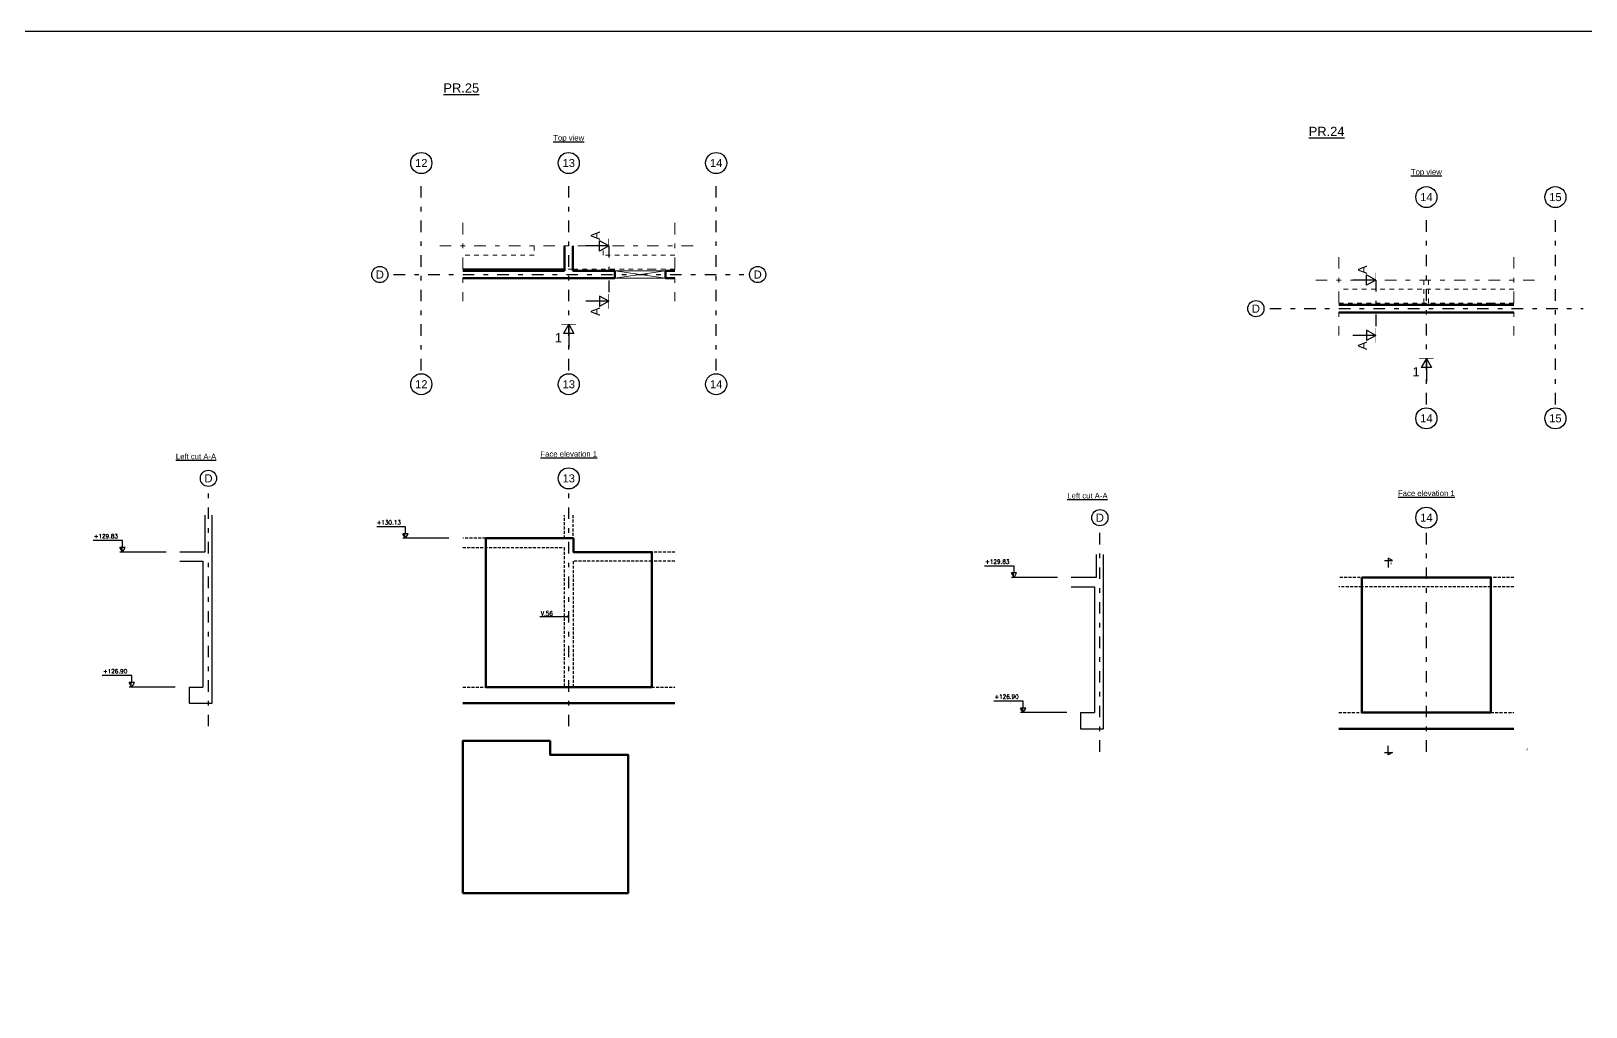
# Model space of a CAD drawing. Header units: millimetres. Extents: x -21776 to 63757, y -7870 to 8483.
# Drawn here: x 15668 to 19042, y -4478 to -2361 of the extents above; entities that cross this region are included whole.
import ezdxf
from ezdxf.enums import TextEntityAlignment as Align
from ezdxf.xclip import XClip

# ---------------------------------------------------------------- set-up
doc = ezdxf.new("R2010")
doc.units = ezdxf.units.MM
doc.header["$XCLIPFRAME"] = 0
for name, pattern in [('CACHE', [9.525, 6.35, -3.175]), ('GrDotted', [0.4, 0.1, -0.1, 0.1, -0.1]), ('GrFeatureAxis', [0.85, 0.25, -0.2, 0.1, -0.2, 0.1])]:
    doc.linetypes.add(name, pattern=pattern)
for name, color, linetype in [('COTATION', 1, 'Continuous'), ('GO-TEXTE', 9, 'Continuous'), ('Grid', 7, 'Continuous'), ('K_ENT_M_Building_PR.24', 7, 'Continuous'), ('K_ENT_M_Building_PR.25', 7, 'Continuous'), ('K_FOT_M_Building_PR.24', 7, 'Continuous'), ('K_FOT_M_Building_PR.25', 7, 'Continuous'), ('K_FOT_M_Building_V.46', 7, 'Continuous'), ('K_OPN_M_Building_PR.25', 7, 'Continuous'), ('K_SLB_M_Building_PR.25', 7, 'Continuous'), ('K_wAL_M_Building_PR.24', 7, 'Continuous'), ('K_wAL_M_Building_PR.25', 7, 'Continuous'), ('préfa v', 2, 'Continuous'), ('STR_TS_TXT', 7, 'Continuous'), ('STR_VOI-POT', 6, 'Continuous')]:
    doc.layers.add(name, color=color, linetype=linetype)
doc.styles.add('GrCut', font='swissli.ttf', dxfattribs={"height": 0.2})
doc.styles.add('GrDimensions', font='simplex.shx')
doc.styles.add('GrElevation', font='swissli.ttf', dxfattribs={"height": 0.2})
doc.styles.add('GrGrid', font='ARIAL.TTF', dxfattribs={"height": 0.17})
doc.styles.add('GrTitleDrawing', font='swissli.ttf', dxfattribs={"height": 0.2})
doc.styles.add('Lucida', font='')
doc.styles.add('TEXTE TS', font='romans.shx', dxfattribs={"width": 0.7, "oblique": 15})
doc.styles.get('Lucida').set_extended_font_data('Lucida Sans', italic=True)

# ---------------------------------------------------------------- blocks, each defined once
blk = doc.blocks.new('*U1567')
at = {"color": 0, "linetype": 'ByBlock', "lineweight": -2}
for p, q in [((0, -0.16), (1.1, 0)), ((0, 0), (1.1, -0.16)), ((0.55, -0.16), (0.55, -0.16)), ((0.55, -0.16), (0.55, -0.16))]:
    blk.add_line(p, q, dxfattribs=at)
blk = doc.blocks.new('World Level Arrow 5_i')
at = {"color": 7, "linetype": 'Continuous', "lineweight": -3, "extrusion": (0, -1.22461e-16, -1)}
for p, q in [((0, 9.43), (0, -0.57)), ((-1, 0.57), (-1, -0.57)), ((0, 0), (-1, 0.57)), ((0, 0), (-1, -0.57))]:
    blk.add_line(p, q, dxfattribs=at)
blk.add_solid([(1, -0.57), (0, 0), (1, 0)], dxfattribs=at)

msp = doc.modelspace()

# ---------------------------------------------------------------- linework, layer by layer
at = {"layer": 'COTATION'}
msp.add_lwpolyline([(16771.85004, -3631.37449), (16832.00577, -3631.37449)], dxfattribs=at)
at = {"layer": 'COTATION', "const_width": 2.5}
msp.add_lwpolyline([(16830.75577, -3631.37449, 1), (16833.25577, -3631.37449, 1)], format="xyb", close=True, dxfattribs=at)
at = {"layer": 'GO-TEXTE', "flags": 128}
for points in [[(18604.97313, -3509.90409), (18622.62087, -3509.90409), (18612.94283, -3504.62404), (18612.94283, -3524.54551)], [(18604.97313, -3926.39969), (18622.62087, -3926.39969), (18612.94283, -3931.67975), (18612.94283, -3911.75827)]]:
    msp.add_lwpolyline(points, dxfattribs=at)
at = {"layer": 'Grid', "color": 4, "linetype": 'GrFeatureAxis', "lineweight": 25, "ltscale": 100}
for p, q in [((16514.94807, -3097.16953), (16514.94807, -2677.16703)), ((16834.94807, -3097.16953), (16834.94807, -2677.16703)), ((17154.94807, -3097.16953), (17154.94807, -2677.16703)), ((18696.14984, -3171.17507), (18696.14984, -2751.17257)), ((18976.14984, -3171.17507), (18976.14984, -2751.17257)), ((16454.94807, -2889.16953), (17214.94807, -2889.16953)), ((18356.14984, -2963.17507), (19036.14984, -2963.17507)), ((16053.053, -3869.46538), (16053.053, -3361.46438)), ((16834.94807, -3869.46538), (16834.94807, -3361.46438)), ((17987.58811, -3924.72092), (17987.58811, -3446.71992)), ((18696.14984, -3924.72092), (18696.14984, -3446.71992))]:
    msp.add_line(p, q, dxfattribs=at)
at = {"layer": 'Grid', "color": 1, "linetype": 'Continuous', "lineweight": 25, "ltscale": 100}
for centre, major_axis, start_param, end_param in [((16514.94807, -2647.16703), (16.17808, 16.17808), 5.4977871438, 11.780972451), ((16834.94807, -2647.16703), (-16.17808, 16.17808), 3.926990817, 10.2101761242), ((17154.94807, -2647.16703), (-16.17808, 16.17808), 3.926990817, 10.2101761242), ((18696.14984, -2721.17257), (-16.17808, 16.17808), 3.926990817, 10.2101761242), ((18976.14984, -2721.17257), (-16.17808, 16.17808), 3.926990817, 10.2101761242), ((16424.94807, -2889.16953), (12.4308, 12.4308), 5.4977871438, 11.780972451), ((17244.94807, -2889.16953), (12.4308, 12.4308), 5.4977871438, 11.780972451), ((18326.14984, -2963.17507), (12.4308, 12.4308), 5.4977871438, 11.780972451), ((16514.94807, -3127.16953), (16.17808, 16.17808), 5.4977871438, 11.780972451), ((16834.94807, -3127.16953), (-16.17808, 16.17808), 3.926990817, 10.2101761242), ((17154.94807, -3127.16953), (-16.17808, 16.17808), 3.926990817, 10.2101761242), ((18696.14984, -3201.17507), (-16.17808, 16.17808), 3.926990817, 10.2101761242), ((18976.14984, -3201.17507), (-16.17808, 16.17808), 3.926990817, 10.2101761242), ((16053.053, -3331.46438), (-12.4308, 12.4308), 3.926990817, 10.2101761242), ((16834.94807, -3331.46438), (16.17808, 16.17808), 5.4977871438, 11.780972451), ((17987.58811, -3416.71992), (-12.4308, 12.4308), 3.926990817, 10.2101761242), ((18696.14984, -3416.71992), (16.17808, 16.17808), 5.4977871438, 11.780972451)]:
    msp.add_ellipse(centre, major_axis=major_axis, ratio=1, start_param=start_param, end_param=end_param, dxfattribs=at)
at = {"layer": 'K_ENT_M_Building_PR.24', "color": 9, "linetype": 'GrFeatureAxis', "lineweight": 20, "ltscale": 100}
for p, q in [((18506.14984, -2851.17257), (18506.14984, -3021.17507)), ((18886.14984, -2851.17257), (18886.14984, -3021.17507)), ((18456.14984, -2901.17257), (18936.14984, -2901.17257))]:
    msp.add_line(p, q, dxfattribs=at)
at = {"layer": 'K_ENT_M_Building_PR.24', "color": 7, "linetype": 'Continuous', "lineweight": -3, "ltscale": 100}
for p, q in [((18566.4989, -2901.17257), (18536.4989, -2901.17257)), ((18586.4989, -2901.17257), (18566.4989, -2889.82626)), ((18566.4989, -2912.51887), (18566.4989, -2889.82626)), ((18586.4989, -2901.17257), (18566.4989, -2901.17257)), ((18586.4989, -2901.17257), (18566.4989, -2912.51887)), ((18696.14984, -3071.17507), (18684.80353, -3091.17507)), ((18707.49615, -3091.17507), (18684.80353, -3091.17507)), ((18696.14984, -3071.17507), (18707.49615, -3091.17507)), ((18696.14984, -3071.17507), (18696.14984, -3091.17507)), ((18696.14984, -3091.17507), (18696.14984, -3121.17507))]:
    msp.add_line(p, q, dxfattribs=at)
at = {"layer": 'K_ENT_M_Building_PR.24', "color": 7, "linetype": 'Continuous', "lineweight": -3, "ltscale": 100, "extrusion": (0, -1.22461e-16, -1)}
for p, q in [((18566.4989, -3021.17507), (18536.4989, -3021.17507)), ((18586.4989, -3021.17507), (18566.4989, -3009.82876)), ((18566.4989, -3009.82876), (18566.4989, -3032.52137)), ((18586.4989, -3021.17507), (18566.4989, -3021.17507)), ((18586.4989, -3021.17507), (18566.4989, -3032.52137))]:
    msp.add_line(p, q, dxfattribs=at)
at = {"layer": 'K_ENT_M_Building_PR.24', "color": 120, "linetype": 'Continuous', "lineweight": -3}
for p, q in [((17796.25865, -3521.71992), (17737.25865, -3521.71992)), ((17796.25865, -3521.71992), (17737.25865, -3521.71992)), ((17801.25865, -3521.71992), (17796.25865, -3521.71992)), ((17801.25865, -3521.71992), (17796.25865, -3521.71992)), ((17801.25865, -3536.71992), (17801.25865, -3521.71992)), ((17801.25865, -3536.71992), (17801.25865, -3521.71992)), ((17816.26099, -3814.72092), (17757.26099, -3814.72092)), ((17816.26099, -3814.72092), (17757.26099, -3814.72092)), ((17821.26099, -3814.72092), (17816.26099, -3814.72092)), ((17821.26099, -3814.72092), (17816.26099, -3814.72092)), ((17821.26099, -3829.72092), (17821.26099, -3814.72092)), ((17821.26099, -3829.72092), (17821.26099, -3814.72092))]:
    msp.add_line(p, q, dxfattribs=at)
at = {"layer": 'K_ENT_M_Building_PR.24', "color": 7, "linetype": 'Continuous', "lineweight": -3, "ltscale": 100, "const_width": 1.2}
for points in [[(18586.51881, -2917.09777), (18586.479, -2885.24736)], [(18712.07505, -3071.15516), (18680.22464, -3071.19497)]]:
    msp.add_lwpolyline(points, dxfattribs=at)
at = {"layer": 'K_ENT_M_Building_PR.24', "color": 7, "linetype": 'GrFeatureAxis', "lineweight": -3, "ltscale": 100}
msp.add_lwpolyline([(18586.4989, -2901.17257), (18586.4989, -3021.17507)], dxfattribs=at)
at = {"layer": 'K_ENT_M_Building_PR.24', "color": 7, "linetype": 'Continuous', "lineweight": -3, "ltscale": 100, "extrusion": (0, -1.22461e-16, -1), "const_width": 1.2}
msp.add_lwpolyline([(-18586.51881, -3005.24986), (-18586.479, -3037.10027)], dxfattribs=at)
at = {"layer": 'K_ENT_M_Building_PR.25', "color": 9, "linetype": 'GrFeatureAxis', "lineweight": 20, "ltscale": 100}
for p, q in [((16604.94807, -2777.16703), (16604.94807, -2947.16953)), ((17064.94807, -2777.16703), (17064.94807, -2947.16953)), ((16554.94807, -2827.16703), (17114.94807, -2827.16703))]:
    msp.add_line(p, q, dxfattribs=at)
at = {"layer": 'K_ENT_M_Building_PR.25', "color": 7, "linetype": 'Continuous', "lineweight": -3, "ltscale": 100}
for p, q in [((16901.73065, -2827.16703), (16871.73065, -2827.16703)), ((16921.73065, -2827.16703), (16901.73065, -2815.82072)), ((16901.73065, -2838.51333), (16901.73065, -2815.82072)), ((16921.73065, -2827.16703), (16901.73065, -2827.16703)), ((16921.73065, -2827.16703), (16901.73065, -2838.51333)), ((16834.94807, -2997.16953), (16823.60176, -3017.16953)), ((16834.94807, -2997.16953), (16846.29437, -3017.16953)), ((16834.94807, -2997.16953), (16834.94807, -3017.16953)), ((16846.29437, -3017.16953), (16823.60176, -3017.16953)), ((16834.94807, -3017.16953), (16834.94807, -3047.16953))]:
    msp.add_line(p, q, dxfattribs=at)
at = {"layer": 'K_ENT_M_Building_PR.25', "color": 7, "linetype": 'Continuous', "lineweight": -3, "ltscale": 100, "extrusion": (0, -1.22461e-16, -1)}
for p, q in [((16901.73065, -2947.16953), (16871.73065, -2947.16953)), ((16921.73065, -2947.16953), (16901.73065, -2935.82322)), ((16901.73065, -2935.82322), (16901.73065, -2958.51583)), ((16921.73065, -2947.16953), (16901.73065, -2947.16953)), ((16921.73065, -2947.16953), (16901.73065, -2958.51583))]:
    msp.add_line(p, q, dxfattribs=at)
at = {"layer": 'K_ENT_M_Building_PR.25', "color": 120, "linetype": 'Continuous', "lineweight": -3}
for p, q in [((16475.62111, -3436.46438), (16418.33539, -3436.46438)), ((16475.62111, -3436.46438), (16418.33539, -3436.46438)), ((16480.62111, -3436.46438), (16475.62111, -3436.46438)), ((16480.62111, -3436.46438), (16475.62111, -3436.46438)), ((16480.62111, -3451.46438), (16480.62111, -3436.46438)), ((16480.62111, -3451.46438), (16480.62111, -3436.46438)), ((15861.72354, -3466.46438), (15802.72354, -3466.46438)), ((15861.72354, -3466.46438), (15802.72354, -3466.46438)), ((15866.72354, -3466.46438), (15861.72354, -3466.46438)), ((15866.72354, -3466.46438), (15861.72354, -3466.46438)), ((15866.72354, -3481.46438), (15866.72354, -3466.46438)), ((15866.72354, -3481.46438), (15866.72354, -3466.46438)), ((15881.72582, -3759.46538), (15822.72582, -3759.46538)), ((15881.72582, -3759.46538), (15822.72582, -3759.46538)), ((15886.72582, -3759.46538), (15881.72582, -3759.46538)), ((15886.72582, -3759.46538), (15881.72582, -3759.46538)), ((15886.72582, -3774.46538), (15886.72582, -3759.46538)), ((15886.72582, -3774.46538), (15886.72582, -3759.46538))]:
    msp.add_line(p, q, dxfattribs=at)
at = {"layer": 'K_ENT_M_Building_PR.25', "color": 7, "linetype": 'Continuous', "lineweight": -3, "ltscale": 100, "const_width": 1.2}
for points in [[(16921.75056, -2843.09223), (16921.71075, -2811.24182)], [(16850.87327, -2997.14962), (16819.02286, -2997.18943)]]:
    msp.add_lwpolyline(points, dxfattribs=at)
at = {"layer": 'K_ENT_M_Building_PR.25', "color": 7, "linetype": 'GrFeatureAxis', "lineweight": -3, "ltscale": 100}
msp.add_lwpolyline([(16921.73065, -2827.16703), (16921.73065, -2947.16953)], dxfattribs=at)
at = {"layer": 'K_ENT_M_Building_PR.25', "color": 7, "linetype": 'Continuous', "lineweight": -3, "ltscale": 100, "extrusion": (0, -1.22461e-16, -1), "const_width": 1.2}
msp.add_lwpolyline([(-16921.75056, -2931.24432), (-16921.71075, -2963.09473)], dxfattribs=at)
at = {"layer": 'K_FOT_M_Building_PR.24', "color": 9, "linetype": 'GrDotted', "lineweight": 15, "ltscale": 100}
msp.add_line((18886.14984, -2921.17505), (18506.14984, -2921.17486), dxfattribs=at)
at = {"layer": 'K_FOT_M_Building_PR.25', "color": 9, "linetype": 'GrDotted', "lineweight": 15, "ltscale": 100}
for p, q in [((16759.94805, -2827.16703), (16759.94805, -2847.16953)), ((16909.94805, -2847.1693), (16909.94805, -2827.16703)), ((16759.94805, -2847.16953), (16604.94807, -2847.16953)), ((17064.94807, -2847.16937), (16909.94805, -2847.1693))]:
    msp.add_line(p, q, dxfattribs=at)
at = {"layer": 'K_FOT_M_Building_V.46', "color": 4, "linetype": 'Continuous', "lineweight": 60, "ltscale": 100}
for p, q in [((16604.94807, -3819.46538), (17064.94807, -3819.46538)), ((18506.14984, -3874.72092), (18886.14984, -3874.72092))]:
    msp.add_line(p, q, dxfattribs=at)
for points in [[(16654.94807, -3784.46438), (16654.94807, -3461.46438), (16844.94807, -3461.46438), (16844.94807, -3491.46438), (17014.94807, -3491.46438), (17014.94807, -3784.46438)], [(18836.14984, -3839.71992), (18836.14984, -3546.71992), (18556.14984, -3546.71992), (18556.14984, -3839.71992)], [(16604.82105, -4231.21851), (16604.82105, -3901.21851), (16794.32105, -3901.21851), (16794.32105, -3931.21851), (16963.82105, -3931.21851), (16963.82105, -4231.21851)]]:
    msp.add_lwpolyline(points, close=True, dxfattribs=at)
at = {"layer": 'K_OPN_M_Building_PR.25', "color": 161, "linetype": 'Continuous', "lineweight": 20, "ltscale": 100}
for p, q in [((17044.97116, -2881.16953), (16934.97116, -2881.16953)), ((16934.97116, -2897.16953), (17044.97116, -2897.16953))]:
    msp.add_line(p, q, dxfattribs=at)
at = {"layer": 'K_SLB_M_Building_PR.25', "color": 103, "linetype": 'Continuous', "lineweight": 20, "ltscale": 100}
msp.add_line((16604.94807, -2876.97391), (16824.94682, -2876.97391), dxfattribs=at)
at = {"layer": 'K_wAL_M_Building_PR.24', "color": 9, "linetype": 'GrDotted', "lineweight": 15, "ltscale": 100}
for p, q in [((18690.79765, -2901.17257), (18690.79765, -2951.17257)), ((18700.79765, -2951.17257), (18700.79765, -2901.17257)), ((18556.14984, -2951.17257), (18506.14984, -2951.17257)), ((18836.14984, -2951.17257), (18556.14984, -2951.17257)), ((18886.14984, -2951.17257), (18836.14984, -2951.17257))]:
    msp.add_line(p, q, dxfattribs=at)
at = {"layer": 'K_wAL_M_Building_PR.24', "color": 6, "linetype": 'Continuous', "lineweight": 60, "ltscale": 100}
for p, q in [((18886.14984, -2955.17507), (18506.14984, -2955.17507)), ((18506.14984, -2971.17507), (18886.14984, -2971.17507))]:
    msp.add_line(p, q, dxfattribs=at)
at = {"layer": 'K_wAL_M_Building_PR.25', "color": 6, "linetype": 'Continuous', "lineweight": 20, "ltscale": 100}
for p, q in [((16824.94695, -2827.16703), (16824.94682, -2877.167)), ((16844.94932, -2877.16705), (16844.94945, -2827.16703)), ((16654.94807, -2877.16703), (16604.94807, -2877.16703)), ((16824.94682, -2877.16703), (16654.94807, -2877.16703)), ((16824.94682, -2877.167), (16825.89917, -2877.167)), ((16843.99667, -2877.16705), (16844.94932, -2877.16705)), ((16844.94807, -2881.16953), (16844.94807, -2877.16703))]:
    msp.add_line(p, q, dxfattribs=at)
at = {"layer": 'K_wAL_M_Building_PR.25', "color": 6, "linetype": 'Continuous', "lineweight": 60, "ltscale": 100}
for p, q in [((16825.89917, -2827.16703), (16825.89917, -2881.16953)), ((16843.99667, -2881.16953), (16843.99667, -2827.16703)), ((16825.89917, -2881.16953), (16604.94807, -2881.16953)), ((16604.94807, -2897.16953), (16843.99667, -2897.16953)), ((16934.97116, -2881.16953), (16843.99667, -2881.16953)), ((16843.99667, -2897.16953), (16934.97116, -2897.16953)), ((16934.97116, -2897.16953), (16934.97116, -2881.16953)), ((17044.97116, -2881.16953), (17044.97116, -2897.16953)), ((17064.94807, -2881.16953), (17044.97116, -2881.16953)), ((17044.97116, -2897.16953), (17064.94807, -2897.16953))]:
    msp.add_line(p, q, dxfattribs=at)
at = {"layer": 'K_wAL_M_Building_PR.25', "color": 9, "linetype": 'GrDotted', "lineweight": 15, "ltscale": 100}
for p, q in [((16843.99667, -2877.16703), (16825.89917, -2877.16703)), ((17014.94807, -2877.16703), (16844.94932, -2877.16703)), ((17064.94807, -2877.16703), (17014.94807, -2877.16703))]:
    msp.add_line(p, q, dxfattribs=at)
at = {"layer": 'préfa v', "color": 2, "ltscale": 3}
for p, q in [((16045.053, -3411.46438), (16045.053, -3491.46438)), ((16061.053, -3491.46438), (16061.053, -3411.46438)), ((16041.0505, -3491.46438), (15991.0505, -3491.46438)), ((16045.053, -3491.46438), (16041.0505, -3491.46438)), ((16061.053, -3784.46438), (16061.053, -3491.46438)), ((17979.58811, -3496.71992), (17979.58811, -3546.71992)), ((17995.58811, -3546.71992), (17995.58811, -3496.71992)), ((15991.0505, -3511.46688), (16041.0505, -3511.46688)), ((16041.0505, -3511.46688), (16041.0505, -3784.46438)), ((17975.58561, -3546.71992), (17925.58561, -3546.71992)), ((17925.58561, -3566.72242), (17975.58561, -3566.72242)), ((17979.58811, -3546.71992), (17975.58561, -3546.71992)), ((17975.58561, -3566.72242), (17975.58561, -3839.71992)), ((17995.58811, -3839.71992), (17995.58811, -3546.71992)), ((16011.05278, -3784.46538), (16041.0505, -3784.46438)), ((16011.05278, -3784.46538), (16011.05278, -3819.46538)), ((16061.053, -3819.46538), (16061.053, -3784.46538)), ((16011.05278, -3819.46538), (16061.053, -3819.46538)), ((17945.58794, -3839.72092), (17975.58561, -3839.71992)), ((17945.58794, -3839.72092), (17945.58794, -3874.72092)), ((17995.58811, -3874.72092), (17995.58811, -3839.72092)), ((17945.58794, -3874.72092), (17995.58811, -3874.72092))]:
    msp.add_line(p, q, dxfattribs=at)
at = {"layer": 'STR_VOI-POT', "color": 7, "linetype": 'CACHE'}
for p, q in [((16825.89917, -3461.46438), (16825.89917, -3411.46438)), ((16843.99667, -3411.46438), (16843.99667, -3461.46438)), ((16825.89917, -3461.46438), (16604.94807, -3461.46438)), ((16844.94807, -3461.46438), (16844.94807, -3491.46438)), ((16604.94807, -3481.46688), (16824.94682, -3481.46688)), ((16824.94682, -3481.46688), (16824.94682, -3784.46438)), ((17064.94807, -3491.46438), (16844.94807, -3491.46438)), ((16844.94932, -3784.46438), (16844.94932, -3511.46688)), ((17014.94807, -3511.46688), (16844.94932, -3511.46688)), ((17064.94807, -3511.46688), (17014.94807, -3511.46688)), ((18886.14984, -3546.71992), (18506.14984, -3546.71992)), ((18556.14984, -3566.72242), (18506.14984, -3566.72242)), ((18836.14984, -3566.72242), (18556.14984, -3566.72242)), ((18886.14984, -3566.72242), (18836.14984, -3566.72242)), ((16604.94807, -3784.46438), (16654.94807, -3784.46438)), ((16654.94807, -3784.46438), (16824.94682, -3784.46438)), ((16844.94807, -3784.46438), (17014.94807, -3784.46438)), ((17014.94807, -3784.46438), (17064.94807, -3784.46438)), ((18506.14984, -3839.71992), (18556.14984, -3839.71992)), ((18556.14984, -3839.71992), (18836.14984, -3839.71992)), ((18836.14984, -3839.71992), (18886.14984, -3839.71992))]:
    msp.add_line(p, q, dxfattribs=at)
at = {"layer": 'STR_VOI-POT'}
msp.add_lwpolyline([(-14626.05801, -2360.94219), (63756.79188, -2360.94219), (63756.79188, -6687.41341), (-14626.05801, -6687.41341)], close=True, dxfattribs=at)
at = {"layer": 'STR_VOI-POT', "color": 7, "linetype": 'CACHE'}
msp.add_lwpolyline([(16843.99667, -3461.46438), (16844.94807, -3461.46438)], dxfattribs=at)

# ---------------------------------------------------------------- block references
at = {"layer": 'K_ENT_M_Building_PR.24', "color": 120, "linetype": 'Continuous', "lineweight": -3, "xscale": 10, "yscale": 10, "zscale": 10, "rotation": 270}
for p in [(17801.25865, -3546.71992), (17801.25865, -3546.71992), (17821.26099, -3839.72092), (17821.26099, -3839.72092)]:
    msp.add_blockref('World Level Arrow 5_i', p, dxfattribs=at)
at = {"layer": 'K_ENT_M_Building_PR.25', "color": 120, "linetype": 'Continuous', "lineweight": -3, "xscale": 10, "yscale": 10, "zscale": 10, "rotation": 270}
for p in [(16480.62111, -3461.46438), (16480.62111, -3461.46438), (15866.72354, -3491.46438), (15866.72354, -3491.46438), (15886.72582, -3784.46538), (15886.72582, -3784.46538)]:
    msp.add_blockref('World Level Arrow 5_i', p, dxfattribs=at)
at = {"layer": 'K_OPN_M_Building_PR.25', "color": 161, "linetype": 'Continuous', "lineweight": 20, "ltscale": 100}
ref = msp.add_blockref('*U1567', (16934.97116, -2881.16953, -12640), dxfattribs=dict(at, xscale=100, yscale=100, zscale=100))
XClip(ref).set_block_clipping_path([(-3.3002309723, -0.66), (1.2997690277, 0.540025)])

# ---------------------------------------------------------------- texts
at = {"layer": 'GO-TEXTE', "linetype": 'Continuous', "style": 'Lucida'}
for p in [(18616.55797, -3518.69685), (18911.80143, -3922.1294)]:
    msp.add_text('A', height=5.32, rotation=0.00179755, dxfattribs=at).set_placement(p)
at = {"layer": 'Grid', "color": 1, "linetype": 'Continuous', "lineweight": -3, "ltscale": 100, "style": 'GrGrid'}
for s, height, p in [('12', 17.371078, (16514.94807, -2647.16703)), ('13', 17.371078, (16834.94807, -2647.16703)), ('14', 17.371078, (17154.94807, -2647.16703)), ('14', 17.371078, (18696.14984, -2721.17257)), ('15', 17.371078, (18976.14984, -2721.17257)), ('D', 17.57981, (16424.94807, -2889.16953)), ('D', 17.57981, (17244.94807, -2889.16953)), ('D', 17.57981, (18326.14984, -2963.17507)), ('12', 17.371078, (16514.94807, -3127.16953)), ('13', 17.371078, (16834.94807, -3127.16953)), ('14', 17.371078, (17154.94807, -3127.16953)), ('14', 17.371078, (18696.14984, -3201.17507)), ('15', 17.371078, (18976.14984, -3201.17507)), ('D', 17.57981, (16053.053, -3331.46438)), ('13', 17.371078, (16834.94807, -3331.46438)), ('D', 17.57981, (17987.58811, -3416.71992)), ('14', 17.371078, (18696.14984, -3416.71992))]:
    msp.add_text(s, height=height, dxfattribs=at).set_placement(p, align=Align.MIDDLE_CENTER)
at = {"layer": 'K_ENT_M_Building_PR.24', "color": 7, "linetype": 'Continuous', "lineweight": -3, "ltscale": 100, "attachment_point": 5}
for s, insert, char_height, style in [('{\\LPR.24}', (18479.65763, -2578.6599), 20, 'GrTitleDrawing'), ('\\LTop view', (18696.14984, -2668.2933), 12, 'GrTitleDrawing'), ('{1}', (18673.74005, -3100.21394), 20, 'GrElevation'), ('\\LLeft cut A-A', (17960.58686, -3369.14011), 12, 'GrTitleDrawing'), ('\\LFace elevation 1', (18696.14984, -3363.84065), 12, 'GrTitleDrawing')]:
    msp.add_mtext(s, dxfattribs=dict(at, insert=insert, char_height=char_height, style=style))
at = {"layer": 'K_ENT_M_Building_PR.24', "color": 7, "linetype": 'Continuous', "lineweight": -3, "ltscale": 100, "char_height": 20, "attachment_point": 5, "rotation": 90, "style": 'GrCut'}
for insert in [(18557.46003, -2878.76278), (18557.46003, -3043.58485)]:
    msp.add_mtext('{A}', dxfattribs=dict(at, insert=insert))
at = {"layer": 'K_ENT_M_Building_PR.24', "color": 0, "linetype": 'Continuous', "lineweight": -3, "char_height": 9, "attachment_point": 9, "style": 'GrDimensions'}
for s, insert in [('\\A1;+129.83', (17791.25865, -3516.71992)), ('\\A1;+126.90', (17811.26099, -3809.72092))]:
    msp.add_mtext(s, dxfattribs=dict(at, insert=insert))
at = {"layer": 'K_ENT_M_Building_PR.25', "color": 7, "linetype": 'Continuous', "lineweight": -3, "ltscale": 100, "attachment_point": 5}
for s, insert, char_height, style in [('{\\LPR.25}', (16601.78919, -2484.47513), 20, 'GrTitleDrawing'), ('\\LTop view', (16834.94807, -2594.28776), 12, 'GrTitleDrawing'), ('{1}', (16812.53828, -3026.2084), 20, 'GrElevation'), ('\\LFace elevation 1', (16834.94807, -3278.58511), 12, 'GrTitleDrawing'), ('\\LLeft cut A-A', (16026.05175, -3283.88457), 12, 'GrTitleDrawing')]:
    msp.add_mtext(s, dxfattribs=dict(at, insert=insert, char_height=char_height, style=style))
at = {"layer": 'K_ENT_M_Building_PR.25', "color": 7, "linetype": 'Continuous', "lineweight": -3, "ltscale": 100, "char_height": 20, "attachment_point": 5, "rotation": 90, "style": 'GrCut'}
for insert in [(16892.69177, -2804.75724), (16892.69177, -2969.57931)]:
    msp.add_mtext('{A}', dxfattribs=dict(at, insert=insert))
at = {"layer": 'K_ENT_M_Building_PR.25', "color": 0, "linetype": 'Continuous', "lineweight": -3, "char_height": 9, "attachment_point": 9, "style": 'GrDimensions'}
for s, insert in [('\\A1;+130.13', (16470.62111, -3431.46438)), ('\\A1;+129.83', (15856.72354, -3461.46438)), ('\\A1;+126.90', (15876.72582, -3754.46538))]:
    msp.add_mtext(s, dxfattribs=dict(at, insert=insert))
at = {"layer": 'STR_TS_TXT', "style": 'TEXTE TS', "width": 0.8}
msp.add_text('V.56', height=10, dxfattribs=at).set_placement((16774.41232, -3629.72334, -0.00589))

doc.saveas('drawing.dxf')
